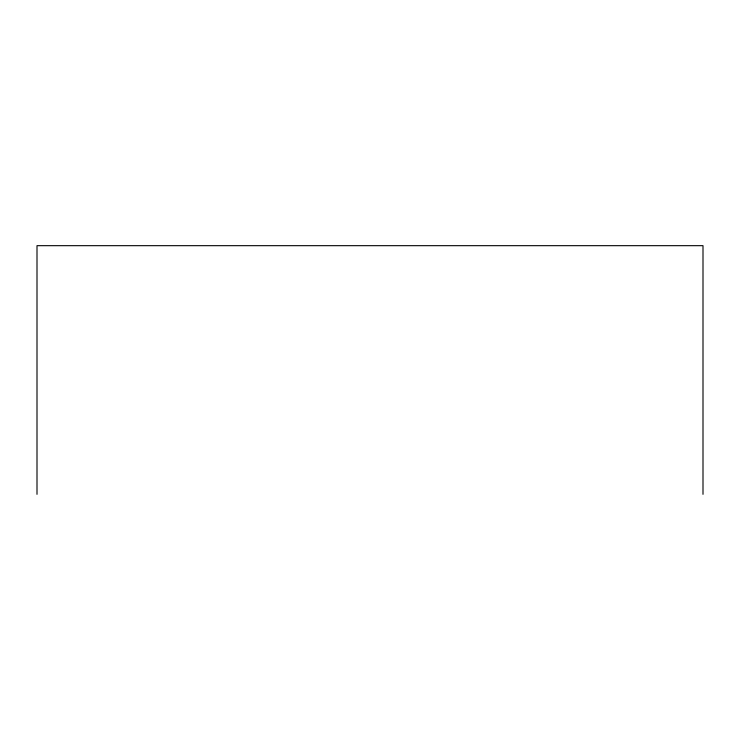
<?xml version="1.0" encoding="UTF-8"?>
<svg xmlns="http://www.w3.org/2000/svg" width="740" height="740" viewBox="0 0 740 740"><rect width="100%" height="100%" fill="white"/><g stroke="black" fill="none" stroke-linecap="round" stroke-linejoin="round"><path stroke-width="1.11" d="M703 494.329L703 245.671L37 245.671L37 494.329"/></g></svg>
